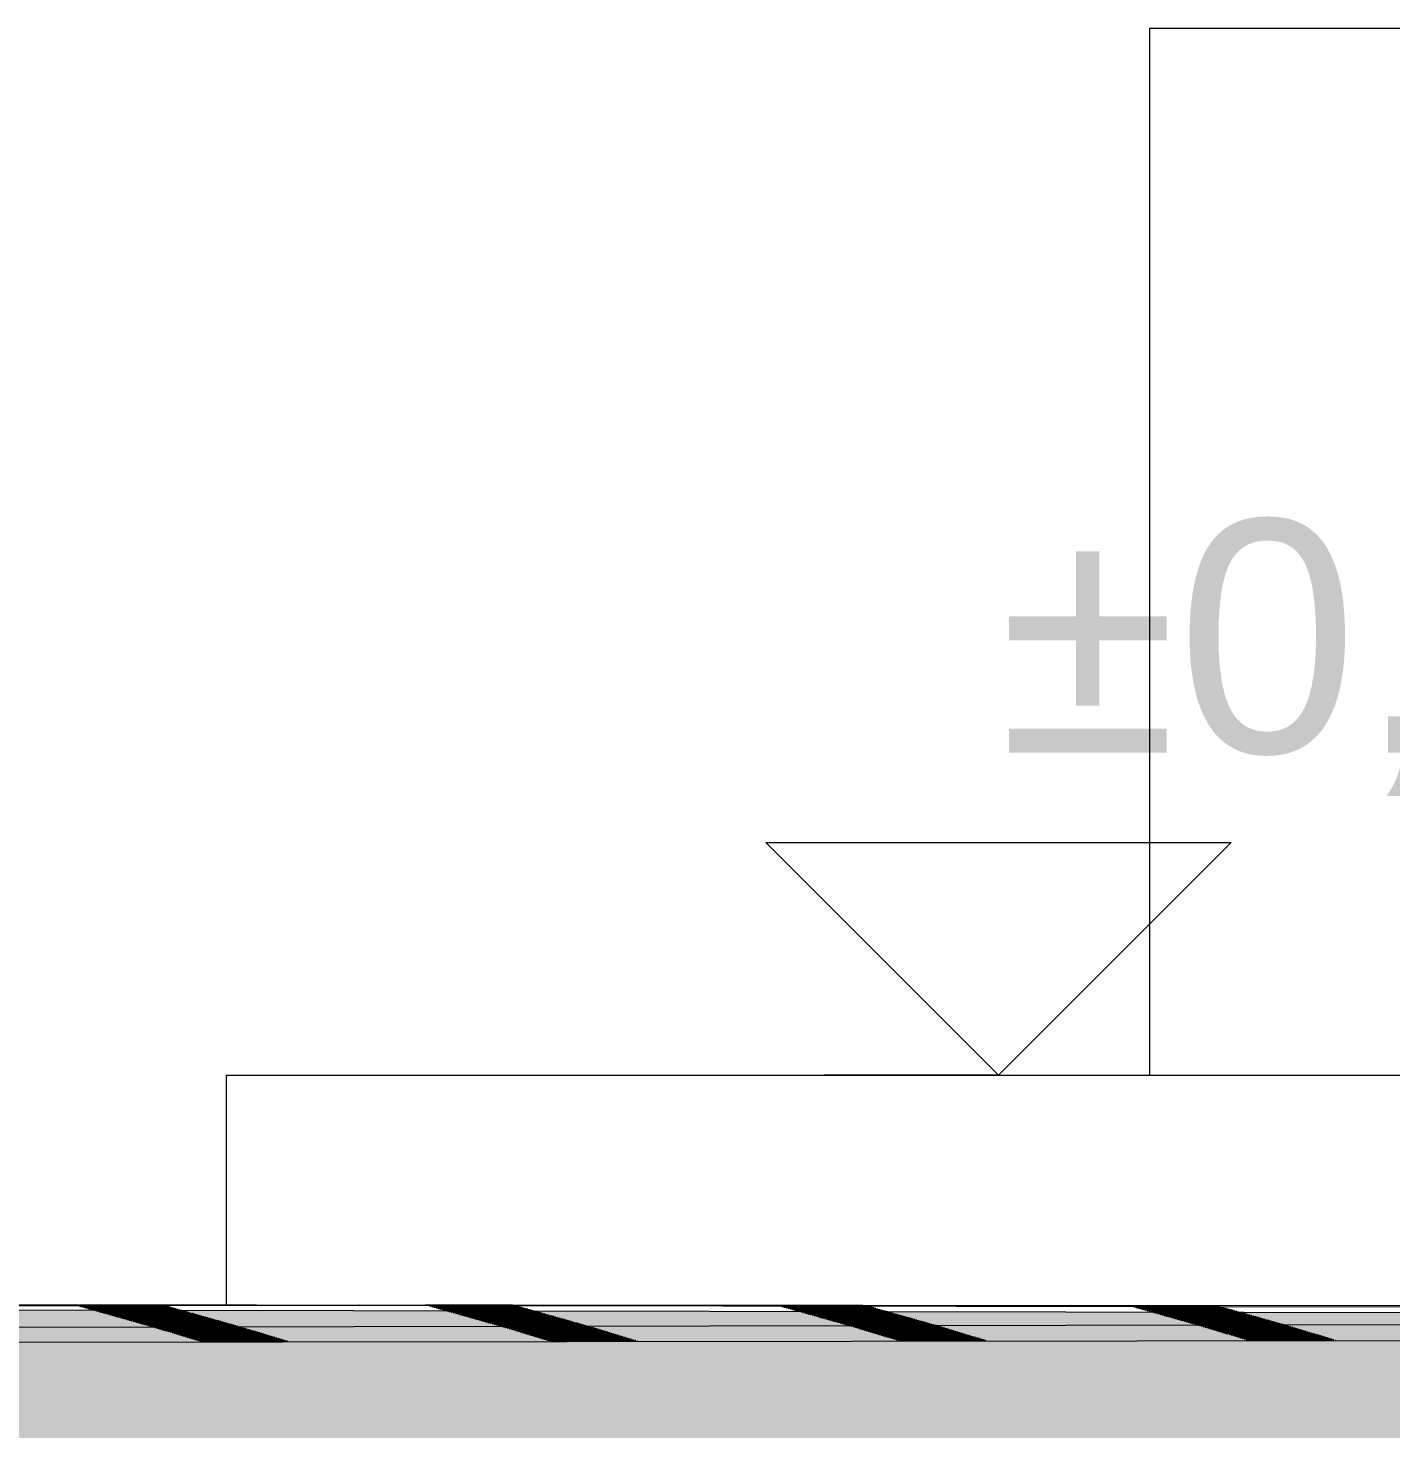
# Model space of a CAD drawing. Header units: millimetres. Extents: x -280990 to -136866, y -15139 to 7194.
# Drawn here: x -173836 to -172664, y 909 to 2114 of the extents above; entities that cross this region are included whole.
import ezdxf

# ---------------------------------------------------------------- set-up
doc = ezdxf.new("R2010")
doc.units = ezdxf.units.MM
doc.header["$MEASUREMENT"] = 0
for name, color, linetype, lineweight in [('New_2D Drafting - General_Pen_No__1', 7, 'Continuous', 13), ('New_Dimensioning - General_Pen_No__1', 7, 'Continuous', 13), ('New_Site & Landscape - Terrain_Pen_No__1', 7, 'Continuous', 13), ('New_Structural - Bearing_Pen_No__1', 7, 'Continuous', 13)]:
    doc.layers.add(name, color=color, linetype=linetype, lineweight=lineweight)
doc.layers.add('New_2D Drafting - General_Pen_No__61', color=7, linetype='Continuous', lineweight=20, true_color=0x6a6a6a)
doc.styles.add('GENERATED_STYLE_1', font='')
doc.styles.get('GENERATED_STYLE_1').set_extended_font_data('Arial')

msp = doc.modelspace()

# ---------------------------------------------------------------- hatches: boundary and pattern name
at = {"layer": 'New_2D Drafting - General_Pen_No__61', "linetype": 'Continuous', "lineweight": 20, "true_color": 0x6a6a6a}
h = msp.add_hatch(dxfattribs=at)
h.set_pattern_fill('Dashed_0003', color=251, style=0, pattern_type=2)
h.set_pattern_definition([(45, (544818.18, 1213.55), (-183.84776, 183.84776), [194.99999, -65]), (45, (544818.18, 1397.4), (-183.84776, 183.84776), [194.99999, -65])])
h.paths.add_polyline_path([(-175351.4119, -15138.6962), (-136866.4204, -15138.6962), (-136880.1435, 617.9985), (-140103.53, 790.1595), (-144752.4156, 795.3361), (-148659.4545, 793.5462), (-155902.5965, 1013.7076), (-157702.217, 993.5462), (-159022.8864, 993.5462), (-164626.0405, 993.5462), (-175321.6693, 1014.3891), (-175351.4118, -246.9237)])

# ---------------------------------------------------------------- linework, layer by layer
at = {"layer": 'New_2D Drafting - General_Pen_No__1', "color": 7, "linetype": 'Continuous', "lineweight": 13, "flags": 128}
msp.add_lwpolyline([(-175351.4119, -15138.6962), (-136866.4204, -15138.6962), (-136880.1435, 617.9985), (-140103.53, 790.1595), (-144752.4156, 795.3361), (-148659.4545, 793.5462), (-155902.5965, 1013.7076), (-157702.217, 993.5462), (-159022.8864, 993.5462), (-164626.0405, 993.5462), (-175321.6693, 1014.3891), (-175351.4118, -246.9237)], close=True, dxfattribs=at)
at = {"layer": 'New_Dimensioning - General_Pen_No__1', "color": 7, "linetype": 'Continuous', "lineweight": 13}
for p, q in [((-173001.7705, 1213.5462), (-173201.7705, 1413.5462)), ((-173201.7705, 1413.5462), (-172801.7705, 1413.5462)), ((-172801.7705, 1413.5462), (-173001.7705, 1213.5462)), ((-173001.7705, 1213.5462), (-173151.7705, 1213.5462)), ((-173001.7705, 1213.5462), (-172851.7705, 1213.5462))]:
    msp.add_line(p, q, dxfattribs=at)
at = {"layer": 'New_Site & Landscape - Terrain_Pen_No__1', "color": 7, "linetype": 'Continuous', "lineweight": 13}
for p, q in [((-173639.5847, 1015.85), (-175338.4659, 1014.3745)), ((-175338.4659, 1011.1768), (-173639.5847, 1015.85)), ((-173769.4657, 1015.7372), (-173797.2818, 1015.6808)), ((-173754.7024, 1015.7501), (-173796.8183, 1015.6426)), ((-173720.1969, 1015.6804), (-173795.4276, 1015.5279)), ((-173720.1969, 1015.6804), (-173794.964, 1015.4897)), ((-173718.3427, 1015.2791), (-173793.5734, 1015.2542)), ((-173718.3427, 1015.2791), (-173793.1098, 1015.1234)), ((-173716.4885, 1014.7556), (-173791.7192, 1014.7307)), ((-173716.4885, 1014.7556), (-173791.2556, 1014.5998)), ((-173714.6342, 1014.2321), (-173789.8649, 1014.2072)), ((-173714.6342, 1014.2321), (-173789.4014, 1014.0763)), ((-173712.78, 1013.7085), (-173788.0107, 1013.6836)), ((-173712.78, 1013.7085), (-173787.5472, 1013.5528)), ((-173710.9258, 1013.185), (-173786.1565, 1013.1601)), ((-173710.9258, 1013.185), (-173785.693, 1013.0292)), ((-173709.0716, 1012.6615), (-173784.3023, 1012.6366)), ((-173709.0716, 1012.6615), (-173783.8387, 1012.5057)), ((-173707.2174, 1012.1379), (-173782.4481, 1012.113)), ((-173707.2174, 1012.1379), (-173781.9845, 1011.9822)), ((-173705.3632, 1011.6144), (-173780.5939, 1011.5895)), ((-173705.3632, 1011.6144), (-173780.1303, 1011.4586)), ((-173720.1969, 1015.6804), (-173720.6604, 1015.7187)), ((-173718.3427, 1015.2791), (-173718.8062, 1015.41)), ((-173716.4885, 1014.7556), (-173716.952, 1014.8865)), ((-173714.6342, 1014.2321), (-173715.0978, 1014.3629)), ((-173712.78, 1013.7085), (-173713.2436, 1013.8394)), ((-173710.9258, 1013.185), (-173711.3894, 1013.3159)), ((-173709.0716, 1012.6615), (-173709.5351, 1012.7923)), ((-173707.2174, 1012.1379), (-173707.6809, 1012.2688)), ((-173705.3632, 1011.6144), (-173705.8267, 1011.7453)), ((-169233.1429, 1013.5503), (-173639.5847, 1015.85)), ((-173639.5847, 1015.85), (-167848.5602, 1007.85)), ((-173419.2741, 1015.6895), (-173494.5048, 1015.7415)), ((-173419.2741, 1015.6895), (-173494.0412, 1015.6883)), ((-173417.4199, 1015.3787), (-173492.6506, 1015.3538)), ((-173417.4199, 1015.3787), (-173492.187, 1015.2229)), ((-173415.5656, 1014.8551), (-173490.7964, 1014.8302)), ((-173415.5656, 1014.8551), (-173490.3328, 1014.6994)), ((-173413.7114, 1014.3316), (-173488.9421, 1014.3067)), ((-173413.7114, 1014.3316), (-173488.4786, 1014.1758)), ((-173411.8572, 1013.808), (-173487.0879, 1013.7832)), ((-173411.8572, 1013.808), (-173486.6244, 1013.6523)), ((-173410.003, 1013.2845), (-173485.2337, 1013.2596)), ((-173410.003, 1013.2845), (-173484.7701, 1013.1287)), ((-173408.1488, 1012.761), (-173483.3795, 1012.7361)), ((-173408.1488, 1012.761), (-173482.9159, 1012.6052)), ((-173406.2946, 1012.2374), (-173481.5253, 1012.2126)), ((-173406.2946, 1012.2374), (-173481.0617, 1012.0817)), ((-173404.4403, 1011.7139), (-173479.671, 1011.689)), ((-173404.4403, 1011.7139), (-173479.2075, 1011.5581)), ((-173419.2741, 1015.6895), (-173419.6722, 1015.7352)), ((-173417.4199, 1015.3787), (-173417.8834, 1015.5095)), ((-173415.5657, 1014.8551), (-173416.0292, 1014.986)), ((-173413.7114, 1014.3316), (-173414.175, 1014.4625)), ((-173411.8572, 1013.808), (-173412.3208, 1013.9389)), ((-173410.003, 1013.2845), (-173410.4666, 1013.4154)), ((-173408.1488, 1012.761), (-173408.6123, 1012.8919)), ((-173406.2946, 1012.2374), (-173406.7581, 1012.3683)), ((-173404.4403, 1011.7139), (-173404.9039, 1011.8448)), ((-173118.3513, 1015.4817), (-173193.582, 1015.5337)), ((-173118.3513, 1015.4817), (-173193.1184, 1015.4805)), ((-173116.4971, 1015.2689), (-173191.7278, 1015.3209)), ((-173116.4971, 1015.2689), (-173191.2642, 1015.2677)), ((-173114.6428, 1014.9546), (-173189.8735, 1014.9298)), ((-173114.6428, 1014.9546), (-173189.41, 1014.7989)), ((-173112.7886, 1014.4311), (-173188.0193, 1014.4062)), ((-173112.7886, 1014.4311), (-173187.5558, 1014.2753)), ((-173110.9344, 1013.9076), (-173186.1651, 1013.8827)), ((-173110.9344, 1013.9076), (-173185.7016, 1013.7518)), ((-173109.0802, 1013.384), (-173184.3109, 1013.3592)), ((-173109.0802, 1013.384), (-173183.8473, 1013.2283)), ((-173107.226, 1012.8605), (-173182.4567, 1012.8356)), ((-173107.226, 1012.8605), (-173181.9931, 1012.7047)), ((-173105.3718, 1012.337), (-173180.6025, 1012.3121)), ((-173105.3717, 1012.337), (-173180.1389, 1012.1812)), ((-173103.5175, 1011.8134), (-173178.7482, 1011.7886)), ((-173103.5175, 1011.8134), (-173178.2847, 1011.6577)), ((-173118.3513, 1015.4817), (-173118.8148, 1015.5349)), ((-173116.4971, 1015.2689), (-173116.9606, 1015.3221)), ((-173114.6428, 1014.9546), (-173115.1064, 1015.0855)), ((-173112.7886, 1014.4311), (-173113.2522, 1014.562)), ((-173110.9344, 1013.9076), (-173111.398, 1014.0385)), ((-173109.0802, 1013.384), (-173109.5437, 1013.5149)), ((-173107.226, 1012.8605), (-173107.6895, 1012.9914)), ((-173105.3717, 1012.337), (-173105.8353, 1012.4679)), ((-173103.5175, 1011.8134), (-173103.9811, 1011.9443)), ((-172817.4285, 1015.2739), (-172892.6592, 1015.3259)), ((-172817.4285, 1015.2739), (-172892.1956, 1015.2727)), ((-172815.5742, 1015.0611), (-172890.805, 1015.1131)), ((-172815.5742, 1015.0611), (-172890.3414, 1015.0599)), ((-172813.72, 1014.8484), (-172888.9507, 1014.9003)), ((-172813.72, 1014.8484), (-172888.4872, 1014.8471)), ((-172811.8658, 1014.5306), (-172887.0965, 1014.5058)), ((-172811.8658, 1014.5306), (-172886.633, 1014.3749)), ((-172810.0116, 1014.0071), (-172885.2423, 1013.9822)), ((-172810.0116, 1014.0071), (-172884.7787, 1013.8513)), ((-172808.1574, 1013.4836), (-172883.3881, 1013.4587)), ((-172808.1574, 1013.4836), (-172882.9245, 1013.3278)), ((-172806.3032, 1012.96), (-172881.5339, 1012.9352)), ((-172806.3032, 1012.96), (-172881.0703, 1012.8043)), ((-172804.4489, 1012.4365), (-172879.6796, 1012.4116)), ((-172804.4489, 1012.4365), (-172879.2161, 1012.2807)), ((-172802.5947, 1011.913), (-172877.8254, 1011.8881)), ((-172802.5947, 1011.913), (-172877.3619, 1011.7572)), ((-172817.4285, 1015.2739), (-172817.892, 1015.3271)), ((-172815.5742, 1015.0611), (-172816.0378, 1015.1143)), ((-172813.72, 1014.8484), (-172814.1836, 1014.9016)), ((-172811.8658, 1014.5306), (-172812.3294, 1014.6615)), ((-172810.0116, 1014.0071), (-172810.4751, 1014.138)), ((-172808.1574, 1013.4836), (-172808.6209, 1013.6145)), ((-172806.3032, 1012.96), (-172806.7667, 1013.0909)), ((-172804.4489, 1012.4365), (-172804.9125, 1012.5674)), ((-172802.5947, 1011.913), (-172803.0583, 1012.0439)), ((-175338.4659, 994.3371), (-167848.5602, 1007.85)), ((-173703.5089, 1011.0909), (-173778.7396, 1011.066)), ((-173703.5089, 1011.0909), (-173778.2761, 1010.9351)), ((-173701.6547, 1010.5673), (-173776.8854, 1010.5424)), ((-173701.6547, 1010.5673), (-173776.4219, 1010.4116)), ((-173699.8005, 1010.0438), (-173775.0312, 1010.0189)), ((-173699.8005, 1010.0438), (-173774.5676, 1009.888)), ((-173697.9463, 1009.5203), (-173773.177, 1009.4954)), ((-173697.9463, 1009.5203), (-173772.7134, 1009.3645)), ((-173696.0921, 1008.9967), (-173771.3228, 1008.9718)), ((-173696.0921, 1008.9967), (-173770.8592, 1008.841)), ((-173694.2378, 1008.4732), (-173769.4686, 1008.4483)), ((-173694.2379, 1008.4732), (-173769.005, 1008.3174)), ((-173692.3836, 1007.9496), (-173767.6143, 1007.9248)), ((-173692.3836, 1007.9496), (-173767.1508, 1007.7939)), ((-173690.5294, 1007.4261), (-173765.7601, 1007.4012)), ((-173690.5294, 1007.4261), (-173765.2966, 1007.2703)), ((-173688.6752, 1006.9026), (-173763.9059, 1006.8777)), ((-173688.6752, 1006.9026), (-173763.4423, 1006.7468)), ((-173686.821, 1006.379), (-173762.0517, 1006.3542)), ((-173686.821, 1006.379), (-173761.5881, 1006.2233)), ((-173684.9668, 1005.8555), (-173760.1975, 1005.8306)), ((-173684.9668, 1005.8555), (-173759.7339, 1005.6997)), ((-173683.1125, 1005.332), (-173758.3432, 1005.3071)), ((-173683.1125, 1005.332), (-173757.8797, 1005.1762)), ((-173681.2583, 1004.8084), (-173756.489, 1004.7836)), ((-173681.2583, 1004.8084), (-173756.0255, 1004.6527)), ((-173679.4041, 1004.2849), (-173754.6348, 1004.26)), ((-173679.4041, 1004.2849), (-173754.1713, 1004.1291)), ((-173677.5499, 1003.7614), (-173752.7806, 1003.7365)), ((-173677.5499, 1003.7614), (-173752.317, 1003.6056)), ((-173675.6957, 1003.2378), (-173750.9264, 1003.213)), ((-173675.6957, 1003.2378), (-173750.4628, 1003.0821)), ((-173673.8415, 1002.7143), (-173749.0722, 1002.6894)), ((-173673.8414, 1002.7143), (-173748.6086, 1002.5585)), ((-173671.9872, 1002.1908), (-173747.2179, 1002.1659)), ((-173671.9872, 1002.1908), (-173746.7544, 1002.035)), ((-173670.133, 1001.6672), (-173745.3637, 1001.6424)), ((-173670.133, 1001.6672), (-173744.9002, 1001.5115)), ((-173668.2788, 1001.1437), (-173743.5095, 1001.1188)), ((-173668.2788, 1001.1437), (-173743.0459, 1000.9879)), ((-173666.4246, 1000.6202), (-173741.6553, 1000.5953)), ((-173666.4246, 1000.6202), (-173741.1917, 1000.4644)), ((-173664.5704, 1000.0966), (-173739.8011, 1000.0718)), ((-173664.5704, 1000.0966), (-173739.3375, 999.9409)), ((-173662.7161, 999.5731), (-173737.9469, 999.5482)), ((-173662.7161, 999.5731), (-173737.4833, 999.4173)), ((-173703.5089, 1011.0909), (-173703.9725, 1011.2217)), ((-173701.6547, 1010.5673), (-173702.1183, 1010.6982)), ((-173699.8005, 1010.0438), (-173700.2641, 1010.1747)), ((-173697.9463, 1009.5203), (-173698.4098, 1009.6511)), ((-173696.0921, 1008.9967), (-173696.5556, 1009.1276)), ((-173694.2378, 1008.4732), (-173694.7014, 1008.6041)), ((-173692.3836, 1007.9496), (-173692.8472, 1008.0805)), ((-173690.5294, 1007.4261), (-173690.993, 1007.557)), ((-173688.6752, 1006.9026), (-173689.1387, 1007.0335)), ((-173686.821, 1006.379), (-173687.2845, 1006.5099)), ((-173684.9668, 1005.8555), (-173685.4303, 1005.9864)), ((-173683.1125, 1005.332), (-173683.5761, 1005.4629)), ((-173681.2583, 1004.8084), (-173681.7219, 1004.9393)), ((-173679.4041, 1004.2849), (-173679.8677, 1004.4158)), ((-173677.5499, 1003.7614), (-173678.0134, 1003.8923)), ((-173675.6957, 1003.2378), (-173676.1592, 1003.3687)), ((-173673.8414, 1002.7143), (-173674.305, 1002.8452)), ((-173671.9872, 1002.1908), (-173672.4508, 1002.3217)), ((-173670.133, 1001.6672), (-173670.5966, 1001.7981)), ((-173668.2788, 1001.1437), (-173668.7424, 1001.2746)), ((-173666.4246, 1000.6202), (-173666.8881, 1000.7511)), ((-173664.5704, 1000.0966), (-173665.0339, 1000.2275)), ((-173662.7161, 999.5731), (-173663.1797, 999.704)), ((-173402.5861, 1011.1904), (-173477.8168, 1011.1655)), ((-173402.5861, 1011.1904), (-173477.3533, 1011.0346)), ((-173400.7319, 1010.6668), (-173475.9626, 1010.642)), ((-173400.7319, 1010.6668), (-173475.4991, 1010.5111)), ((-173398.8777, 1010.1433), (-173474.1084, 1010.1184)), ((-173398.8777, 1010.1433), (-173473.6448, 1009.9875)), ((-173397.0235, 1009.6198), (-173472.2542, 1009.5949)), ((-173397.0235, 1009.6198), (-173471.7906, 1009.464)), ((-173395.1693, 1009.0962), (-173470.4, 1009.0714)), ((-173395.1693, 1009.0962), (-173469.9364, 1008.9405)), ((-173393.315, 1008.5727), (-173468.5457, 1008.5478)), ((-173393.315, 1008.5727), (-173468.0822, 1008.4169)), ((-173391.4608, 1008.0492), (-173466.6915, 1008.0243)), ((-173391.4608, 1008.0492), (-173466.228, 1007.8934)), ((-173389.6066, 1007.5256), (-173464.8373, 1007.5008)), ((-173389.6066, 1007.5256), (-173464.3737, 1007.3699)), ((-173387.7524, 1007.0021), (-173462.9831, 1006.9772)), ((-173387.7524, 1007.0021), (-173462.5195, 1006.8463)), ((-173385.8982, 1006.4786), (-173461.1289, 1006.4537)), ((-173385.8982, 1006.4786), (-173460.6653, 1006.3228)), ((-173384.044, 1005.955), (-173459.2747, 1005.9302)), ((-173384.044, 1005.955), (-173458.8111, 1005.7993)), ((-173382.1897, 1005.4315), (-173457.4204, 1005.4066)), ((-173382.1897, 1005.4315), (-173456.9569, 1005.2757)), ((-173380.3355, 1004.908), (-173455.5662, 1004.8831)), ((-173380.3355, 1004.908), (-173455.1027, 1004.7522)), ((-173378.4813, 1004.3844), (-173453.712, 1004.3596)), ((-173378.4813, 1004.3844), (-173453.2484, 1004.2287)), ((-173376.6271, 1003.8609), (-173451.8578, 1003.836)), ((-173376.6271, 1003.8609), (-173451.3942, 1003.7051)), ((-173374.7729, 1003.3374), (-173450.0036, 1003.3125)), ((-173374.7729, 1003.3374), (-173449.54, 1003.1816)), ((-173372.9186, 1002.8138), (-173448.1493, 1002.789)), ((-173372.9186, 1002.8138), (-173447.6858, 1002.6581)), ((-173371.0644, 1002.2903), (-173446.2951, 1002.2654)), ((-173371.0644, 1002.2903), (-173445.8316, 1002.1345)), ((-173369.2102, 1001.7668), (-173444.4409, 1001.7419)), ((-173369.2102, 1001.7668), (-173443.9774, 1001.611)), ((-173367.356, 1001.2432), (-173442.5867, 1001.2184)), ((-173367.356, 1001.2432), (-173442.1231, 1001.0875)), ((-173365.5018, 1000.7197), (-173440.7325, 1000.6948)), ((-173365.5018, 1000.7197), (-173440.2689, 1000.5639)), ((-173363.6476, 1000.1962), (-173438.8783, 1000.1713)), ((-173363.6475, 1000.1962), (-173438.4147, 1000.0404)), ((-173361.7933, 999.6726), (-173437.024, 999.6478)), ((-173361.7933, 999.6726), (-173436.5605, 999.5169)), ((-173402.5861, 1011.1904), (-173403.0497, 1011.3213)), ((-173400.7319, 1010.6668), (-173401.1955, 1010.7977)), ((-173398.8777, 1010.1433), (-173399.3412, 1010.2742)), ((-173397.0235, 1009.6198), (-173397.487, 1009.7507)), ((-173395.1693, 1009.0962), (-173395.6328, 1009.2271)), ((-173393.315, 1008.5727), (-173393.7786, 1008.7036)), ((-173391.4608, 1008.0492), (-173391.9244, 1008.1801)), ((-173389.6066, 1007.5256), (-173390.0702, 1007.6565)), ((-173387.7524, 1007.0021), (-173388.2159, 1007.133)), ((-173385.8982, 1006.4786), (-173386.3617, 1006.6095)), ((-173384.044, 1005.955), (-173384.5075, 1006.0859)), ((-173382.1897, 1005.4315), (-173382.6533, 1005.5624)), ((-173380.3355, 1004.908), (-173380.7991, 1005.0389)), ((-173378.4813, 1004.3844), (-173378.9449, 1004.5153)), ((-173376.6271, 1003.8609), (-173377.0906, 1003.9918)), ((-173374.7729, 1003.3374), (-173375.2364, 1003.4683)), ((-173372.9186, 1002.8138), (-173373.3822, 1002.9447)), ((-173371.0644, 1002.2903), (-173371.528, 1002.4212)), ((-173369.2102, 1001.7668), (-173369.6738, 1001.8977)), ((-173367.356, 1001.2432), (-173367.8195, 1001.3741)), ((-173365.5018, 1000.7197), (-173365.9653, 1000.8506)), ((-173363.6476, 1000.1962), (-173364.1111, 1000.3271)), ((-173361.7933, 999.6726), (-173362.2569, 999.8035)), ((-173101.6633, 1011.2899), (-173176.894, 1011.265)), ((-173101.6633, 1011.2899), (-173176.4305, 1011.1341)), ((-173099.8091, 1010.7664), (-173175.0398, 1010.7415)), ((-173099.8091, 1010.7664), (-173174.5762, 1010.6106)), ((-173097.9549, 1010.2428), (-173173.1856, 1010.218)), ((-173097.9549, 1010.2428), (-173172.722, 1010.0871)), ((-173096.1007, 1009.7193), (-173171.3314, 1009.6944)), ((-173096.1007, 1009.7193), (-173170.8678, 1009.5635)), ((-173094.2464, 1009.1958), (-173169.4771, 1009.1709)), ((-173094.2464, 1009.1958), (-173169.0136, 1009.04)), ((-173092.3922, 1008.6722), (-173167.6229, 1008.6474)), ((-173092.3922, 1008.6722), (-173167.1594, 1008.5165)), ((-173090.538, 1008.1487), (-173165.7687, 1008.1238)), ((-173090.538, 1008.1487), (-173165.3052, 1007.9929)), ((-173088.6838, 1007.6252), (-173163.9145, 1007.6003)), ((-173088.6838, 1007.6252), (-173163.4509, 1007.4694)), ((-173086.8296, 1007.1016), (-173162.0603, 1007.0768)), ((-173086.8296, 1007.1016), (-173161.5967, 1006.9459)), ((-173084.9754, 1006.5781), (-173160.2061, 1006.5532)), ((-173084.9754, 1006.5781), (-173159.7425, 1006.4223)), ((-173083.1211, 1006.0546), (-173158.3518, 1006.0297)), ((-173083.1211, 1006.0546), (-173157.8883, 1005.8988)), ((-173081.2669, 1005.531), (-173156.4976, 1005.5062)), ((-173081.2669, 1005.531), (-173156.0341, 1005.3753)), ((-173079.4127, 1005.0075), (-173154.6434, 1004.9826)), ((-173079.4127, 1005.0075), (-173154.1798, 1004.8517)), ((-173077.5585, 1004.484), (-173152.7892, 1004.4591)), ((-173077.5585, 1004.484), (-173152.3256, 1004.3282)), ((-173075.7043, 1003.9604), (-173150.935, 1003.9356)), ((-173075.7043, 1003.9604), (-173150.4714, 1003.8047)), ((-173073.85, 1003.4369), (-173149.0808, 1003.412)), ((-173073.8501, 1003.4369), (-173148.6172, 1003.2811)), ((-173071.9958, 1002.9134), (-173147.2265, 1002.8885)), ((-173071.9958, 1002.9134), (-173146.763, 1002.7576)), ((-173070.1416, 1002.3898), (-173145.3723, 1002.365)), ((-173070.1416, 1002.3898), (-173144.9088, 1002.2341)), ((-173068.2874, 1001.8663), (-173143.5181, 1001.8414)), ((-173068.2874, 1001.8663), (-173143.0545, 1001.7105)), ((-173066.4332, 1001.3428), (-173141.6639, 1001.3179)), ((-173066.4332, 1001.3428), (-173141.2003, 1001.187)), ((-173064.579, 1000.8192), (-173139.8097, 1000.7943)), ((-173064.579, 1000.8192), (-173139.3461, 1000.6635)), ((-173062.7247, 1000.2957), (-173137.9554, 1000.2708)), ((-173062.7247, 1000.2957), (-173137.4919, 1000.1399)), ((-173060.8705, 999.7722), (-173136.1012, 999.7473)), ((-173060.8705, 999.7722), (-173135.6377, 999.6164)), ((-173101.6633, 1011.2899), (-173102.1269, 1011.4208)), ((-173099.8091, 1010.7664), (-173100.2726, 1010.8973)), ((-173097.9549, 1010.2428), (-173098.4184, 1010.3737)), ((-173096.1007, 1009.7193), (-173096.5642, 1009.8502)), ((-173094.2464, 1009.1958), (-173094.71, 1009.3267)), ((-173092.3922, 1008.6722), (-173092.8558, 1008.8031)), ((-173090.538, 1008.1487), (-173091.0016, 1008.2796)), ((-173088.6838, 1007.6252), (-173089.1473, 1007.7561)), ((-173086.8296, 1007.1016), (-173087.2931, 1007.2325)), ((-173084.9754, 1006.5781), (-173085.4389, 1006.709)), ((-173083.1211, 1006.0546), (-173083.5847, 1006.1855)), ((-173081.2669, 1005.531), (-173081.7305, 1005.6619)), ((-173079.4127, 1005.0075), (-173079.8763, 1005.1384)), ((-173077.5585, 1004.484), (-173078.022, 1004.6149)), ((-173075.7043, 1003.9604), (-173076.1678, 1004.0913)), ((-173073.85, 1003.4369), (-173074.3136, 1003.5678)), ((-173071.9958, 1002.9134), (-173072.4594, 1003.0443)), ((-173070.1416, 1002.3898), (-173070.6052, 1002.5207)), ((-173068.2874, 1001.8663), (-173068.7509, 1001.9972)), ((-173066.4332, 1001.3428), (-173066.8967, 1001.4736)), ((-173064.579, 1000.8192), (-173065.0425, 1000.9501)), ((-173062.7247, 1000.2957), (-173063.1883, 1000.4266)), ((-173060.8705, 999.7722), (-173061.3341, 999.903)), ((-172800.7405, 1011.3894), (-172875.9712, 1011.3646)), ((-172800.7405, 1011.3894), (-172875.5077, 1011.2337)), ((-172798.8863, 1010.8659), (-172874.117, 1010.841)), ((-172798.8863, 1010.8659), (-172873.6534, 1010.7101)), ((-172797.0321, 1010.3424), (-172872.2628, 1010.3175)), ((-172797.0321, 1010.3424), (-172871.7992, 1010.1866)), ((-172795.1778, 1009.8188), (-172870.4086, 1009.794)), ((-172795.1778, 1009.8188), (-172869.945, 1009.6631)), ((-172793.3236, 1009.2953), (-172868.5543, 1009.2704)), ((-172793.3236, 1009.2953), (-172868.0908, 1009.1395)), ((-172791.4694, 1008.7718), (-172866.7001, 1008.7469)), ((-172791.4694, 1008.7718), (-172866.2366, 1008.616)), ((-172789.6152, 1008.2482), (-172864.8459, 1008.2234)), ((-172789.6152, 1008.2482), (-172864.3823, 1008.0925)), ((-172787.761, 1007.7247), (-172862.9917, 1007.6998)), ((-172787.761, 1007.7247), (-172862.5281, 1007.5689)), ((-172785.9068, 1007.2012), (-172861.1375, 1007.1763)), ((-172785.9068, 1007.2012), (-172860.6739, 1007.0454)), ((-172784.0525, 1006.6776), (-172859.2832, 1006.6527)), ((-172784.0525, 1006.6776), (-172858.8197, 1006.5219)), ((-172782.1983, 1006.1541), (-172857.429, 1006.1292)), ((-172782.1983, 1006.1541), (-172856.9655, 1005.9983)), ((-172780.3441, 1005.6306), (-172855.5748, 1005.6057)), ((-172780.3441, 1005.6306), (-172855.1113, 1005.4748)), ((-172778.4899, 1005.107), (-172853.7206, 1005.0821)), ((-172778.4899, 1005.107), (-172853.257, 1004.9513)), ((-172776.6357, 1004.5835), (-172851.8664, 1004.5586)), ((-172776.6357, 1004.5835), (-172851.4028, 1004.4277)), ((-172774.7815, 1004.06), (-172850.0122, 1004.0351)), ((-172774.7815, 1004.06), (-172849.5486, 1003.9042)), ((-172772.9272, 1003.5364), (-172848.1579, 1003.5115)), ((-172772.9272, 1003.5364), (-172847.6944, 1003.3807)), ((-172771.073, 1003.0129), (-172846.3037, 1002.988)), ((-172771.073, 1003.0129), (-172845.8402, 1002.8571)), ((-172769.2188, 1002.4894), (-172844.4495, 1002.4645)), ((-172769.2188, 1002.4894), (-172843.9859, 1002.3336)), ((-172767.3646, 1001.9658), (-172842.5953, 1001.9409)), ((-172767.3646, 1001.9658), (-172842.1317, 1001.8101)), ((-172765.5104, 1001.4423), (-172840.7411, 1001.4174)), ((-172765.5104, 1001.4423), (-172840.2775, 1001.2865)), ((-172763.6562, 1000.9188), (-172838.8869, 1000.8939)), ((-172763.6562, 1000.9188), (-172838.4233, 1000.763)), ((-172761.8019, 1000.3952), (-172837.0326, 1000.3703)), ((-172761.8019, 1000.3952), (-172836.5691, 1000.2395)), ((-172759.9477, 999.8717), (-172835.1784, 999.8468)), ((-172759.9477, 999.8717), (-172834.7149, 999.7159)), ((-172800.7405, 1011.3894), (-172801.2041, 1011.5203)), ((-172798.8863, 1010.8659), (-172799.3498, 1010.9968)), ((-172797.0321, 1010.3424), (-172797.4956, 1010.4733)), ((-172795.1779, 1009.8188), (-172795.6414, 1009.9497)), ((-172793.3236, 1009.2953), (-172793.7872, 1009.4262)), ((-172791.4694, 1008.7718), (-172791.933, 1008.9027)), ((-172789.6152, 1008.2482), (-172790.0788, 1008.3791)), ((-172787.761, 1007.7247), (-172788.2245, 1007.8556)), ((-172785.9068, 1007.2012), (-172786.3703, 1007.332)), ((-172784.0525, 1006.6776), (-172784.5161, 1006.8085)), ((-172782.1983, 1006.1541), (-172782.6619, 1006.285)), ((-172780.3441, 1005.6306), (-172780.8077, 1005.7614)), ((-172778.4899, 1005.107), (-172778.9534, 1005.2379)), ((-172776.6357, 1004.5835), (-172777.0992, 1004.7144)), ((-172774.7815, 1004.06), (-172775.245, 1004.1908)), ((-172772.9272, 1003.5364), (-172773.3908, 1003.6673)), ((-172771.073, 1003.0129), (-172771.5366, 1003.1438)), ((-172769.2188, 1002.4894), (-172769.6824, 1002.6202)), ((-172767.3646, 1001.9658), (-172767.8281, 1002.0967)), ((-172765.5104, 1001.4423), (-172765.9739, 1001.5732)), ((-172763.6562, 1000.9188), (-172764.1197, 1001.0496)), ((-172761.8019, 1000.3952), (-172762.2655, 1000.5261)), ((-172759.9477, 999.8717), (-172760.4113, 1000.0026)), ((-175338.4659, 982.4326), (-165546.3931, 993.5462)), ((-173660.8619, 999.0496), (-173736.0926, 999.0247)), ((-173660.8619, 999.0496), (-173735.6291, 998.8938)), ((-173659.0077, 998.526), (-173734.2384, 998.5012)), ((-173659.0077, 998.526), (-173733.7749, 998.3703)), ((-173657.1535, 998.0025), (-173732.3842, 997.9776)), ((-173657.1535, 998.0025), (-173731.9206, 997.8467)), ((-173655.2993, 997.479), (-173730.53, 997.4541)), ((-173655.2993, 997.479), (-173730.0664, 997.3232)), ((-173653.4451, 996.9271), (-173728.6758, 996.9097)), ((-173653.4451, 996.9271), (-173728.2122, 996.77)), ((-173651.5908, 996.3683), (-173726.8215, 996.3508)), ((-173651.5908, 996.3683), (-173726.358, 996.2111)), ((-173649.7366, 995.8094), (-173724.9673, 995.7919)), ((-173649.7366, 995.8094), (-173724.5038, 995.6522)), ((-173647.8824, 995.2505), (-173723.1131, 995.233)), ((-173647.8824, 995.2505), (-173722.6495, 995.0933)), ((-173646.0282, 994.6916), (-173721.2589, 994.6742)), ((-173646.0282, 994.6916), (-173720.7953, 994.5344)), ((-173644.174, 994.1327), (-173719.4047, 994.1153)), ((-173644.174, 994.1327), (-173718.9411, 993.9756)), ((-173642.3198, 993.5738), (-173717.5505, 993.5564)), ((-173642.3198, 993.5738), (-173717.0869, 993.4167)), ((-173640.4655, 993.015), (-173715.6962, 992.9975)), ((-173640.4655, 993.015), (-173715.2327, 992.8578)), ((-173638.6113, 992.4561), (-173713.842, 992.4386)), ((-173638.6113, 992.4561), (-173713.3785, 992.2989)), ((-173636.7571, 991.8972), (-173711.9878, 991.8797)), ((-173636.7571, 991.8972), (-173711.5242, 991.74)), ((-173634.9029, 991.3383), (-173710.1336, 991.3209)), ((-173634.9029, 991.3383), (-173709.67, 991.1811)), ((-173633.0487, 990.7794), (-173708.2794, 990.762)), ((-173633.0487, 990.7794), (-173707.8158, 990.6223)), ((-173631.1944, 990.2205), (-173706.4251, 990.2031)), ((-173631.1944, 990.2205), (-173705.9616, 990.0634)), ((-173629.3402, 989.6616), (-173704.5709, 989.6442)), ((-173629.3402, 989.6616), (-173704.1074, 989.5045)), ((-173627.486, 989.1028), (-173702.7167, 989.0853)), ((-173627.486, 989.1028), (-173702.2532, 988.9456)), ((-173625.6318, 988.5439), (-173700.8625, 988.5264)), ((-173625.6318, 988.5439), (-173700.3989, 988.3867)), ((-173623.7776, 987.985), (-173699.0083, 987.9676)), ((-173623.7776, 987.985), (-173698.5447, 987.8278)), ((-173660.8619, 999.0496), (-173661.3255, 999.1805)), ((-173659.0077, 998.526), (-173659.4713, 998.6569)), ((-173657.1535, 998.0025), (-173657.617, 998.1334)), ((-173655.2993, 997.479), (-173655.7628, 997.6099)), ((-173653.4451, 996.9271), (-173653.9086, 997.0669)), ((-173651.5908, 996.3683), (-173652.0544, 996.508)), ((-173649.7366, 995.8094), (-173650.2002, 995.9491)), ((-173647.8824, 995.2505), (-173648.346, 995.3902)), ((-173646.0282, 994.6916), (-173646.4917, 994.8313)), ((-173644.174, 994.1327), (-173644.6375, 994.2724)), ((-173642.3197, 993.5738), (-173642.7833, 993.7136)), ((-173640.4655, 993.015), (-173640.9291, 993.1547)), ((-173638.6113, 992.4561), (-173639.0749, 992.5958)), ((-173636.7571, 991.8972), (-173637.2206, 992.0369)), ((-173634.9029, 991.3383), (-173635.3664, 991.478)), ((-173633.0487, 990.7794), (-173633.5122, 990.9191)), ((-173631.1944, 990.2205), (-173631.658, 990.3603)), ((-173629.3402, 989.6616), (-173629.8038, 989.8014)), ((-173627.486, 989.1028), (-173627.9496, 989.2425)), ((-173625.6318, 988.5439), (-173626.0953, 988.6836)), ((-173623.7776, 987.985), (-173624.2411, 988.1247)), ((-173621.9234, 987.4261), (-173622.3869, 987.5658)), ((-173359.9391, 999.1491), (-173435.1698, 999.1242)), ((-173359.9391, 999.1491), (-173434.7063, 998.9933)), ((-173358.0849, 998.6256), (-173433.3156, 998.6007)), ((-173358.0849, 998.6256), (-173432.852, 998.4698)), ((-173356.2307, 998.102), (-173431.4614, 998.0772)), ((-173356.2307, 998.102), (-173430.9978, 997.9463)), ((-173354.3765, 997.5558), (-173429.6072, 997.5384)), ((-173354.3765, 997.5558), (-173429.1436, 997.3986)), ((-173352.5222, 996.9969), (-173427.7529, 996.9795)), ((-173352.5222, 996.9969), (-173427.2894, 996.8398)), ((-173350.668, 996.438), (-173425.8987, 996.4206)), ((-173350.668, 996.438), (-173425.4352, 996.2809)), ((-173348.8138, 995.8792), (-173424.0445, 995.8617)), ((-173348.8138, 995.8792), (-173423.581, 995.722)), ((-173346.9596, 995.3203), (-173422.1903, 995.3028)), ((-173346.9596, 995.3203), (-173421.7267, 995.1631)), ((-173345.1054, 994.7614), (-173420.3361, 994.7439)), ((-173345.1054, 994.7614), (-173419.8725, 994.6042)), ((-173343.2512, 994.2025), (-173418.4819, 994.1851)), ((-173343.2512, 994.2025), (-173418.0183, 994.0453)), ((-173341.3969, 993.6436), (-173416.6276, 993.6262)), ((-173341.3969, 993.6436), (-173416.1641, 993.4865)), ((-173339.5427, 993.0847), (-173414.7734, 993.0673)), ((-173339.5427, 993.0847), (-173414.3099, 992.9276)), ((-173337.6885, 992.5259), (-173412.9192, 992.5084)), ((-173337.6885, 992.5259), (-173412.4556, 992.3687)), ((-173335.8343, 991.967), (-173411.065, 991.9495)), ((-173335.8343, 991.967), (-173410.6014, 991.8098)), ((-173333.9801, 991.4081), (-173409.2108, 991.3906)), ((-173333.9801, 991.4081), (-173408.7472, 991.2509)), ((-173332.1259, 990.8492), (-173407.3566, 990.8318)), ((-173332.1259, 990.8492), (-173406.893, 990.692)), ((-173330.2716, 990.2903), (-173405.5023, 990.2729)), ((-173330.2716, 990.2903), (-173405.0388, 990.1331)), ((-173328.4174, 989.7314), (-173403.6481, 989.714)), ((-173328.4174, 989.7314), (-173403.1846, 989.5743)), ((-173326.5632, 989.1725), (-173401.7939, 989.1551)), ((-173326.5632, 989.1725), (-173401.3303, 989.0154)), ((-173324.709, 988.6137), (-173399.9397, 988.5962)), ((-173324.709, 988.6137), (-173399.4761, 988.4565)), ((-173322.8548, 988.0548), (-173398.0855, 988.0373)), ((-173322.8548, 988.0548), (-173397.6219, 987.8976)), ((-173321.0005, 987.4959), (-173396.2312, 987.4784)), ((-173321.0005, 987.4959), (-173395.7677, 987.3387)), ((-173359.9391, 999.1491), (-173360.4027, 999.28)), ((-173358.0849, 998.6256), (-173358.5485, 998.7565)), ((-173356.2307, 998.102), (-173356.6942, 998.2329)), ((-173354.3765, 997.5558), (-173354.84, 997.6955)), ((-173352.5222, 996.9969), (-173352.9858, 997.1366)), ((-173350.668, 996.438), (-173351.1316, 996.5778)), ((-173348.8138, 995.8792), (-173349.2774, 996.0189)), ((-173346.9596, 995.3203), (-173347.4231, 995.46)), ((-173345.1054, 994.7614), (-173345.5689, 994.9011)), ((-173343.2512, 994.2025), (-173343.7147, 994.3422)), ((-173341.3969, 993.6436), (-173341.8605, 993.7833)), ((-173339.5427, 993.0847), (-173340.0063, 993.2245)), ((-173337.6885, 992.5259), (-173338.1521, 992.6656)), ((-173335.8343, 991.967), (-173336.2978, 992.1067)), ((-173333.9801, 991.4081), (-173334.4436, 991.5478)), ((-173332.1259, 990.8492), (-173332.5894, 990.9889)), ((-173330.2716, 990.2903), (-173330.7352, 990.43)), ((-173328.4174, 989.7314), (-173328.881, 989.8711)), ((-173326.5632, 989.1725), (-173327.0268, 989.3123)), ((-173324.709, 988.6137), (-173325.1725, 988.7534)), ((-173322.8548, 988.0548), (-173323.3183, 988.1945)), ((-173321.0005, 987.4959), (-173321.4641, 987.6356)), ((-173059.0163, 999.2486), (-173134.247, 999.2237)), ((-173059.0163, 999.2486), (-173133.7835, 999.0929)), ((-173057.1621, 998.7251), (-173132.3928, 998.7002)), ((-173057.1621, 998.7251), (-173131.9292, 998.5693)), ((-173055.3079, 998.1845), (-173130.5386, 998.167)), ((-173055.3079, 998.1845), (-173130.075, 998.0273)), ((-173053.4537, 997.6256), (-173128.6844, 997.6081)), ((-173053.4536, 997.6256), (-173128.2208, 997.4684)), ((-173051.5994, 997.0667), (-173126.8301, 997.0493)), ((-173051.5994, 997.0667), (-173126.3666, 996.9095)), ((-173049.7452, 996.5078), (-173124.9759, 996.4904)), ((-173049.7452, 996.5078), (-173124.5124, 996.3507)), ((-173047.891, 995.9489), (-173123.1217, 995.9315)), ((-173047.891, 995.9489), (-173122.6581, 995.7918)), ((-173046.0368, 995.3901), (-173121.2675, 995.3726)), ((-173046.0368, 995.3901), (-173120.8039, 995.2329)), ((-173044.1826, 994.8312), (-173119.4133, 994.8137)), ((-173044.1826, 994.8312), (-173118.9497, 994.674)), ((-173042.3283, 994.2723), (-173117.5591, 994.2548)), ((-173042.3283, 994.2723), (-173117.0955, 994.1151)), ((-173040.4741, 993.7134), (-173115.7048, 993.696)), ((-173040.4741, 993.7134), (-173115.2413, 993.5562)), ((-173038.6199, 993.1545), (-173113.8506, 993.1371)), ((-173038.6199, 993.1545), (-173113.3871, 992.9973)), ((-173036.7657, 992.5956), (-173111.9964, 992.5782)), ((-173036.7657, 992.5956), (-173111.5328, 992.4385)), ((-173034.9115, 992.0367), (-173110.1422, 992.0193)), ((-173034.9115, 992.0367), (-173109.6786, 991.8796)), ((-173033.0573, 991.4779), (-173108.288, 991.4604)), ((-173033.0573, 991.4779), (-173107.8244, 991.3207)), ((-173031.203, 990.919), (-173106.4337, 990.9015)), ((-173031.203, 990.919), (-173105.9702, 990.7618)), ((-173029.3488, 990.3601), (-173104.5795, 990.3426)), ((-173029.3488, 990.3601), (-173104.116, 990.2029)), ((-173027.4946, 989.8012), (-173102.7253, 989.7838)), ((-173027.4946, 989.8012), (-173102.2617, 989.644)), ((-173025.6404, 989.2423), (-173100.8711, 989.2249)), ((-173025.6404, 989.2423), (-173100.4075, 989.0852)), ((-173023.7862, 988.6834), (-173099.0169, 988.666)), ((-173023.7862, 988.6834), (-173098.5533, 988.5263)), ((-173021.932, 988.1246), (-173097.1627, 988.1071)), ((-173021.932, 988.1246), (-173096.6991, 987.9674)), ((-173020.0777, 987.5657), (-173095.3084, 987.5482)), ((-173020.0777, 987.5657), (-173094.8449, 987.4085)), ((-173059.0163, 999.2486), (-173059.4799, 999.3795)), ((-173057.1621, 998.7251), (-173057.6256, 998.856)), ((-173055.3079, 998.1845), (-173055.7714, 998.3242)), ((-173053.4536, 997.6256), (-173053.9172, 997.7653)), ((-173051.5994, 997.0667), (-173052.063, 997.2064)), ((-173049.7452, 996.5078), (-173050.2088, 996.6475)), ((-173047.891, 995.9489), (-173048.3546, 996.0887)), ((-173046.0368, 995.3901), (-173046.5003, 995.5298)), ((-173044.1826, 994.8312), (-173044.6461, 994.9709)), ((-173042.3283, 994.2723), (-173042.7919, 994.412)), ((-173040.4741, 993.7134), (-173040.9377, 993.8531)), ((-173038.6199, 993.1545), (-173039.0835, 993.2942)), ((-173036.7657, 992.5956), (-173037.2292, 992.7354)), ((-173034.9115, 992.0367), (-173035.375, 992.1765)), ((-173033.0573, 991.4779), (-173033.5208, 991.6176)), ((-173031.203, 990.919), (-173031.6666, 991.0587)), ((-173029.3488, 990.3601), (-173029.8124, 990.4998)), ((-173027.4946, 989.8012), (-173027.9582, 989.9409)), ((-173025.6404, 989.2423), (-173026.1039, 989.382)), ((-173023.7862, 988.6834), (-173024.2497, 988.8232)), ((-173021.9319, 988.1246), (-173022.3955, 988.2643)), ((-173020.0777, 987.5657), (-173020.5413, 987.7054)), ((-172758.0935, 999.3482), (-172833.3242, 999.3233)), ((-172758.0935, 999.3482), (-172832.8606, 999.1924)), ((-172756.2393, 998.8131), (-172831.47, 998.7957)), ((-172756.2393, 998.8131), (-172831.0064, 998.656)), ((-172754.3851, 998.2543), (-172829.6158, 998.2368)), ((-172754.3851, 998.2543), (-172829.1522, 998.0971)), ((-172752.5308, 997.6954), (-172827.7615, 997.6779)), ((-172752.5308, 997.6954), (-172827.298, 997.5382)), ((-172750.6766, 997.1365), (-172825.9073, 997.119)), ((-172750.6766, 997.1365), (-172825.4438, 996.9793)), ((-172748.8224, 996.5776), (-172824.0531, 996.5602)), ((-172748.8224, 996.5776), (-172823.5896, 996.4204)), ((-172746.9682, 996.0187), (-172822.1989, 996.0013)), ((-172746.9682, 996.0187), (-172821.7353, 995.8616)), ((-172745.114, 995.4598), (-172820.3447, 995.4424)), ((-172745.114, 995.4598), (-172819.8811, 995.3027)), ((-172743.2598, 994.9009), (-172818.4905, 994.8835)), ((-172743.2597, 994.9009), (-172818.0269, 994.7438)), ((-172741.4055, 994.3421), (-172816.6362, 994.3246)), ((-172741.4055, 994.3421), (-172816.1727, 994.1849)), ((-172739.5513, 993.7832), (-172814.782, 993.7657)), ((-172739.5513, 993.7832), (-172814.3185, 993.626)), ((-172737.6971, 993.2243), (-172812.9278, 993.2068)), ((-172737.6971, 993.2243), (-172812.4642, 993.0671)), ((-172735.8429, 992.6654), (-172811.0736, 992.648)), ((-172735.8429, 992.6654), (-172810.61, 992.5082)), ((-172733.9887, 992.1065), (-172809.2194, 992.0891)), ((-172733.9887, 992.1065), (-172808.7558, 991.9494)), ((-172732.1344, 991.5476), (-172807.3651, 991.5302)), ((-172732.1344, 991.5476), (-172806.9016, 991.3905)), ((-172730.2802, 990.9888), (-172805.5109, 990.9713)), ((-172730.2802, 990.9888), (-172805.0474, 990.8316)), ((-172728.426, 990.4299), (-172803.6567, 990.4124)), ((-172728.426, 990.4299), (-172803.1932, 990.2727)), ((-172726.5718, 989.871), (-172801.8025, 989.8535)), ((-172726.5718, 989.871), (-172801.3389, 989.7138)), ((-172724.7176, 989.3121), (-172799.9483, 989.2947)), ((-172724.7176, 989.3121), (-172799.4847, 989.1549)), ((-172722.8634, 988.7532), (-172798.0941, 988.7358)), ((-172722.8634, 988.7532), (-172797.6305, 988.5961)), ((-172721.0091, 988.1943), (-172796.2398, 988.1769)), ((-172721.0091, 988.1943), (-172795.7763, 988.0372)), ((-172719.1549, 987.6354), (-172794.3856, 987.618)), ((-172719.1549, 987.6354), (-172793.9221, 987.4783)), ((-172758.0935, 999.3482), (-172758.5571, 999.479)), ((-172756.2393, 998.8131), (-172756.7028, 998.9529)), ((-172754.3851, 998.2543), (-172754.8486, 998.394)), ((-172752.5308, 997.6954), (-172752.9944, 997.8351)), ((-172750.6766, 997.1365), (-172751.1402, 997.2762)), ((-172748.8224, 996.5776), (-172749.286, 996.7173)), ((-172746.9682, 996.0187), (-172747.4317, 996.1584)), ((-172745.114, 995.4598), (-172745.5775, 995.5996)), ((-172743.2598, 994.9009), (-172743.7233, 995.0407)), ((-172741.4055, 994.3421), (-172741.8691, 994.4818)), ((-172739.5513, 993.7832), (-172740.0149, 993.9229)), ((-172737.6971, 993.2243), (-172738.1607, 993.364)), ((-172735.8429, 992.6654), (-172736.3064, 992.8051)), ((-172733.9887, 992.1065), (-172734.4522, 992.2462)), ((-172732.1344, 991.5476), (-172732.598, 991.6874)), ((-172730.2802, 990.9888), (-172730.7438, 991.1285)), ((-172728.426, 990.4299), (-172728.8896, 990.5696)), ((-172726.5718, 989.871), (-172727.0353, 990.0107)), ((-172724.7176, 989.3121), (-172725.1811, 989.4518)), ((-172722.8634, 988.7532), (-172723.3269, 988.8929)), ((-172721.0091, 988.1943), (-172721.4727, 988.3341)), ((-172719.1549, 987.6354), (-172719.6185, 987.7752)), ((-173621.9234, 987.4261), (-173697.1541, 987.4087)), ((-173621.9234, 987.4261), (-173696.6905, 987.2689)), ((-173620.0691, 986.8672), (-173695.2998, 986.8498)), ((-173620.0691, 986.8672), (-173694.8363, 986.7101)), ((-173618.2149, 986.3083), (-173693.4456, 986.2909)), ((-173618.2149, 986.3083), (-173692.9821, 986.1512)), ((-173616.3607, 985.7495), (-173691.5914, 985.732)), ((-173616.3607, 985.7495), (-173691.1279, 985.5923)), ((-173614.5065, 985.1906), (-173689.7372, 985.1731)), ((-173614.5065, 985.1906), (-173689.2736, 985.0334)), ((-173612.6523, 984.6317), (-173687.883, 984.6142)), ((-173612.6523, 984.6317), (-173687.4194, 984.4745)), ((-173620.0691, 986.8672), (-173620.5327, 987.0069)), ((-173618.2149, 986.3083), (-173618.6785, 986.4481)), ((-173616.3607, 985.7495), (-173616.8243, 985.8892)), ((-173614.5065, 985.1906), (-173614.97, 985.3303)), ((-173612.6523, 984.6317), (-173613.1158, 984.7714)), ((-173319.1463, 986.937), (-173394.377, 986.9196)), ((-173319.1463, 986.937), (-173393.9135, 986.7798)), ((-173317.2921, 986.3781), (-173392.5228, 986.3607)), ((-173317.2921, 986.3781), (-173392.0593, 986.221)), ((-173315.4379, 985.8192), (-173390.6686, 985.8018)), ((-173315.4379, 985.8192), (-173390.205, 985.6621)), ((-173313.5837, 985.2604), (-173388.8144, 985.2429)), ((-173313.5837, 985.2604), (-173388.3508, 985.1032)), ((-173346.586, 984.6934), (-173386.9602, 984.684)), ((-173319.1463, 986.937), (-173319.6099, 987.0767)), ((-173317.2921, 986.3781), (-173317.7557, 986.5178)), ((-173315.4379, 985.8192), (-173315.9014, 985.959)), ((-173313.5837, 985.2604), (-173314.0472, 985.4001)), ((-173311.8335, 984.7328), (-173312.193, 984.8412)), ((-173018.2235, 987.0068), (-173093.4542, 986.9893)), ((-173018.2235, 987.0068), (-173092.9907, 986.8496)), ((-173016.3693, 986.4479), (-173091.6, 986.4305)), ((-173016.3693, 986.4479), (-173091.1364, 986.2907)), ((-173014.5151, 985.889), (-173089.7458, 985.8716)), ((-173014.5151, 985.889), (-173089.2822, 985.7318)), ((-173012.6609, 985.3301), (-173087.8916, 985.3127)), ((-173012.6609, 985.3301), (-173087.428, 985.173)), ((-173018.2235, 987.0068), (-173018.6871, 987.1465)), ((-173016.3693, 986.4479), (-173016.8328, 986.5876)), ((-173014.5151, 985.889), (-173014.9786, 986.0287)), ((-173012.6609, 985.3301), (-173013.1244, 985.4699)), ((-172717.3007, 987.0766), (-172792.5314, 987.0591)), ((-172717.3007, 987.0766), (-172792.0678, 986.9194)), ((-172715.4465, 986.5177), (-172790.6772, 986.5002)), ((-172715.4465, 986.5177), (-172790.2136, 986.3605)), ((-172713.5923, 985.9588), (-172788.823, 985.9414)), ((-172713.5923, 985.9588), (-172788.3594, 985.8016)), ((-172727.2335, 985.3963), (-172786.9688, 985.3825)), ((-172717.3007, 987.0766), (-172717.7643, 987.2163)), ((-172715.4465, 986.5177), (-172715.91, 986.6574)), ((-172713.5923, 985.9588), (-172714.0558, 986.0985)), ((-172711.7843, 985.4139), (-172712.2016, 985.5396))]:
    msp.add_line(p, q, dxfattribs=at)
at = {"layer": 'New_Structural - Bearing_Pen_No__1', "color": 7, "linetype": 'Continuous', "lineweight": 13}
for p, q in [((-172871.6848, 2113.5462), (-171492.2114, 2113.5462)), ((-172871.6848, 1213.5462), (-172871.6848, 2113.5462)), ((-173665.1837, 1213.5462), (-171495.7556, 1213.5462)), ((-173665.1837, 1015.8278), (-173665.1837, 1213.5462))]:
    msp.add_line(p, q, dxfattribs=at)

# ---------------------------------------------------------------- texts
at = {"layer": 'New_Dimensioning - General_Pen_No__1', "color": 7, "lineweight": 13, "insert": (-173001.7705, 1453.5462), "char_height": 200, "attachment_point": 7, "style": 'GENERATED_STYLE_1'}
msp.add_mtext('\\A1;{\\pql;\\fArial|b0|i0|c0|p34;±0,000}', dxfattribs=at)

doc.saveas('drawing.dxf')
